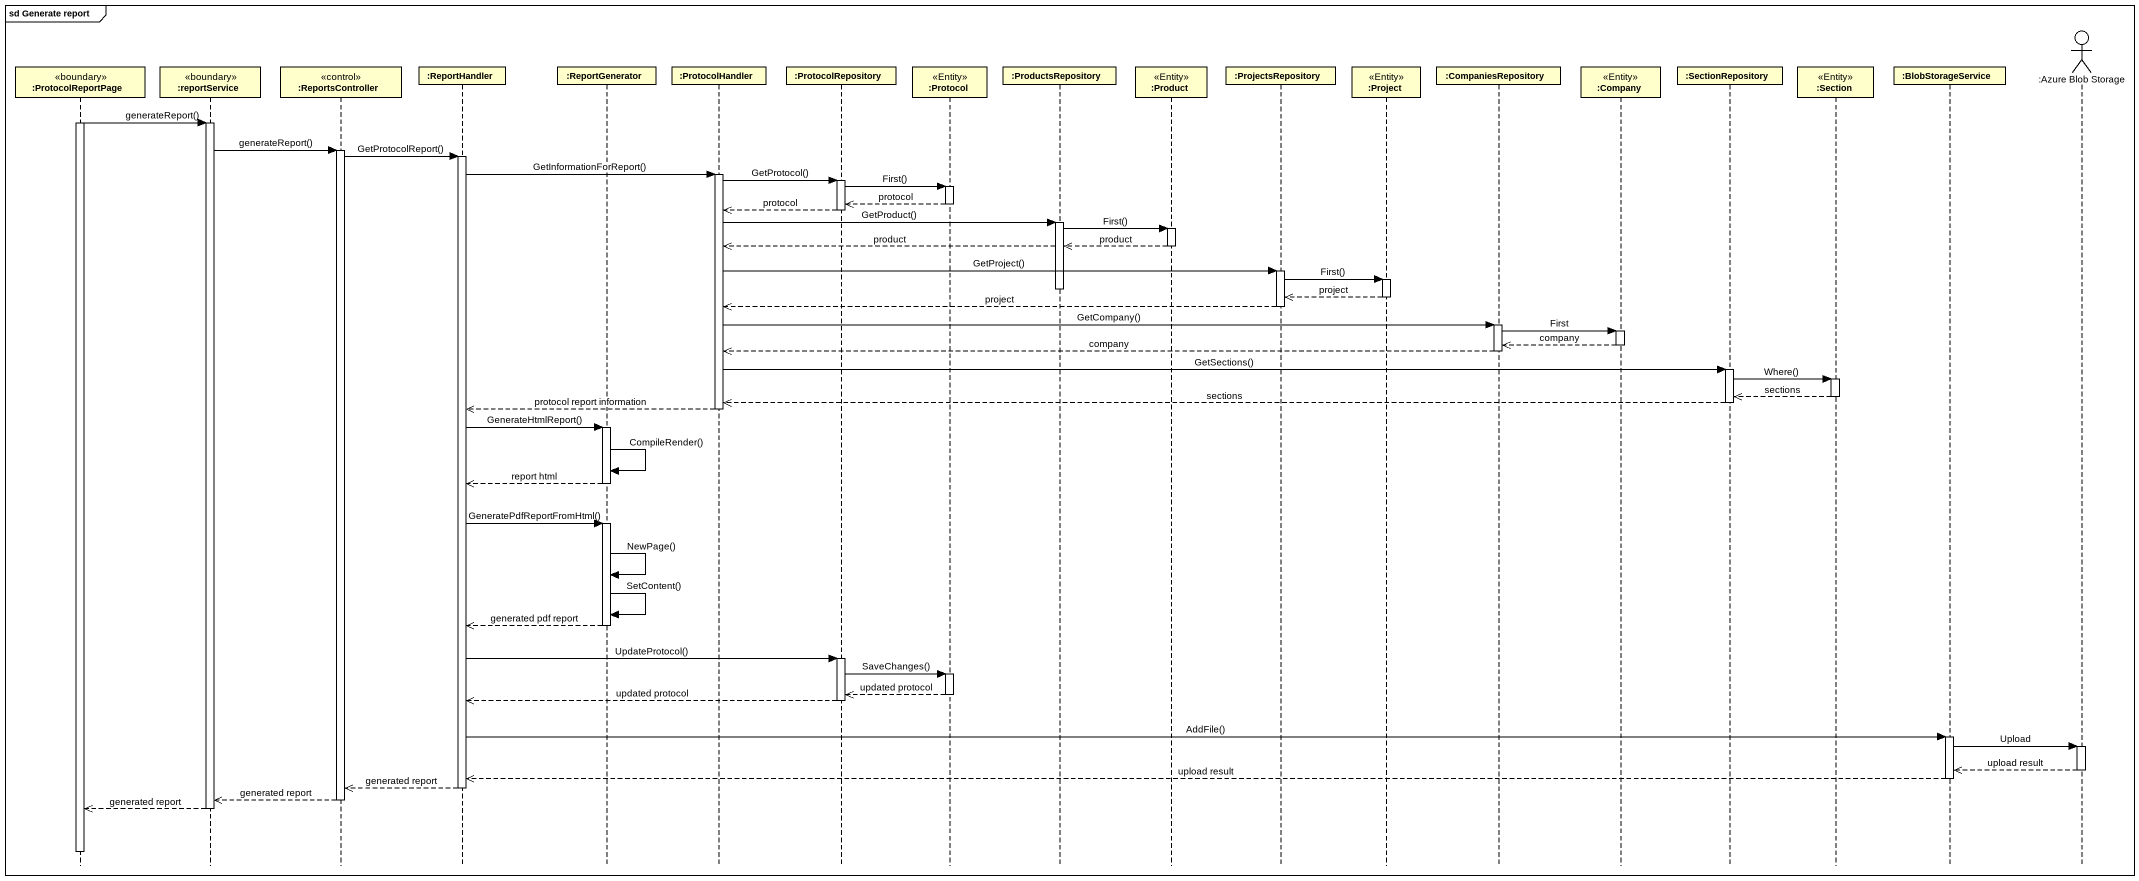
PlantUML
@startuml
mainframe sd Generate report
hide footbox
participant ":ProtocolReportPage" as ProtocolReportPage <<boundary>>
participant ":reportService" as reportService <<boundary>>
participant ":ReportsController" as ReportsController <<control>>
participant ":ReportHandler" as ReportHandler
participant ":ReportGenerator" as ReportGenerator
participant ":ProtocolHandler" as ProtocolHandler
participant ":ProtocolRepository" as ProtocolRepository
participant ":Protocol" as Protocol_ <<Entity>>
participant ":ProductsRepository" as ProductsRepository
participant ":Product" as Product <<Entity>>
participant ":ProjectsRepository" as ProjectsRepository
participant ":Project" as Project <<Entity>>
participant ":CompaniesRepository" as CompaniesRepository
participant ":Company" as Company <<Entity>>
participant ":SectionRepository" as SectionRepository
participant ":Section" as Section <<Entity>>
participant ":BlobStorageService" as BlobStorageService
actor ":Azure Blob Storage" as Azure_Blob_Storage

activate ProtocolReportPage
ProtocolReportPage -> reportService : generateReport()
activate reportService
reportService -> ReportsController : generateReport()
activate ReportsController
ReportsController -> ReportHandler : GetProtocolReport()
activate ReportHandler
ReportHandler -> ProtocolHandler : GetInformationForReport()
activate ProtocolHandler
ProtocolHandler -> ProtocolRepository : GetProtocol()
activate ProtocolRepository
ProtocolRepository -> Protocol_ : First()
activate Protocol_
Protocol_ -->> ProtocolRepository : protocol
deactivate Protocol_
ProtocolRepository -->> ProtocolHandler : protocol
deactivate ProtocolRepository
ProtocolHandler -> ProductsRepository : GetProduct()
activate ProductsRepository
ProductsRepository -> Product : First()
activate Product
ProductsRepository -->> ProtocolHandler : product
Product -->> ProductsRepository : product
deactivate Product
ProtocolHandler -> ProjectsRepository : GetProject()
activate ProjectsRepository
ProjectsRepository -> Project : First()
activate Project
deactivate ProductsRepository
Project -->> ProjectsRepository : project
deactivate Project
ProjectsRepository -->> ProtocolHandler : project
deactivate ProjectsRepository
ProtocolHandler -> CompaniesRepository : GetCompany()
activate CompaniesRepository
CompaniesRepository -> Company : First
activate Company
Company -->> CompaniesRepository : company
deactivate Company
CompaniesRepository -->> ProtocolHandler : company
deactivate CompaniesRepository
ProtocolHandler -> SectionRepository : GetSections()
activate SectionRepository
SectionRepository -> Section : Where()
activate Section
Section -->> SectionRepository : sections
deactivate Section
SectionRepository -->> ProtocolHandler : sections
deactivate SectionRepository
ProtocolHandler -->> ReportHandler : protocol report information
deactivate ProtocolHandler
ReportHandler -> ReportGenerator : GenerateHtmlReport()
activate ReportGenerator
ReportGenerator -> ReportGenerator : CompileRender()
ReportGenerator -->> ReportHandler : report html
deactivate ReportGenerator
ReportHandler -> ReportGenerator : GeneratePdfReportFromHtml()
activate ReportGenerator
ReportGenerator -> ReportGenerator : NewPage()
ReportGenerator -> ReportGenerator : SetContent()
ReportGenerator -->> ReportHandler : generated pdf report
deactivate ReportGenerator
ReportHandler -> ProtocolRepository : UpdateProtocol()
activate ProtocolRepository
ProtocolRepository -> Protocol_ : SaveChanges()
activate Protocol_
Protocol_ -->> ProtocolRepository : updated protocol
deactivate Protocol_
ProtocolRepository -->> ReportHandler : updated protocol
deactivate ProtocolRepository
ReportHandler -> BlobStorageService : AddFile()
activate BlobStorageService
BlobStorageService -> Azure_Blob_Storage : Upload
activate Azure_Blob_Storage
Azure_Blob_Storage -->> BlobStorageService : upload result
deactivate Azure_Blob_Storage
BlobStorageService -->> ReportHandler : upload result
deactivate BlobStorageService
ReportHandler -->> ReportsController : generated report
deactivate ReportHandler
ReportsController -->> reportService : generated report
deactivate ReportsController
reportService -->> ProtocolReportPage : generated report
deactivate reportService
deactivate ProtocolReportPage
@enduml
